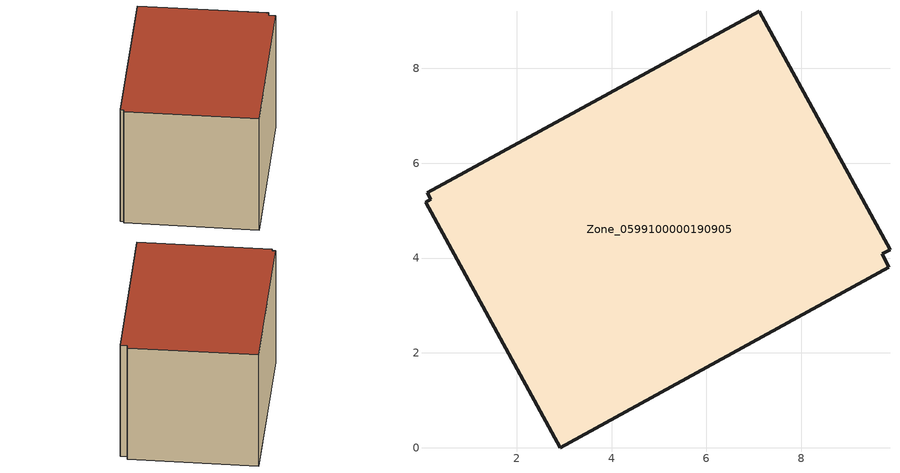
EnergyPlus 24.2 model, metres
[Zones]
Zone_0599100000190905
 floor ground (C_G): 9.85,3.8 2.91,0 0.08,5.17 0.19,5.24 0.11,5.38 7.12,9.2 9.87,4.18 9.71,4.09 z0
 wall outside (C_F): 9.87,4.18 7.12,9.2 0.11,5.38 0.19,5.24 0.08,5.17 2.91,0 9.85,3.8 9.71,4.09 9.87,4.18 z0:5.86
 roof outside (C_R): 2.91,0 9.85,3.8 9.71,4.09 9.87,4.18 7.12,9.2 0.11,5.38 0.19,5.24 0.08,5.17 z5.86
[BUILDING]
Pand.0599100000190905: North Axis=0; Terrain=City; Loads Convergence Tolerance Value=0.04; Temperature Convergence Tolerance Value=0.4; Solar Distribution=FullExterior; Maximum Number of Warmup Days=25; Minimum Number of Warmup Days=1
[Site:Location]
Rotterdam.The.Hague.AP_ZH_NLD Design_Conditions: Latitude=51.96; Longitude=4.45; Time Zone=1; Elevation=-4.5
[SITE:GROUNDTEMPERATURE:BUILDINGSURFACE]
18, 18, 18, 18, 18, 18, 18, 18, 18, 18, 18, 18
[MATERIAL] Thermal Absorptance=0.9; Solar Absorptance=0.7; Visible Absorptance=0.7
Name | Roughness | Thickness | Conductivity | Density | Specific Heat
G.TC.1946-1964 | MediumSmooth | 0.15 | 1 | 540 | 1210
F.TC.1946-1964 | Rough | 0.3 | 0.857143 | 1920 | 840
R.TC.1946-1964 | MediumRough | 0.2 | 0.235294 | 1500 | 1000
[CONSTRUCTION]
C_G: G.TC.1946-1964
C_F: F.TC.1946-1964
C_R: R.TC.1946-1964
[ZONE]
Zone_0599100000190905: Type=1; Multiplier=1; Ceiling Height=Autocalculate; Volume=Autocalculate; Floor Area=autocalculate; Part of Total Floor Area=Yes
[ZONEINFILTRATION:DESIGNFLOWRATE]
Infil_Zone_0599100000190905: Zone or ZoneList or Space or SpaceList=Zone_0599100000190905; Schedule=AlwaysOn; Design Flow Rate Calculation Method=Flow/Area; Flow Rate per Floor Area=0.003; Constant Term Coefficient=1; Temperature Term Coefficient=0; Velocity Term Coefficient=0; Velocity Squared Term Coefficient=0
[HVACTEMPLATE:ZONE:IDEALLOADSAIRSYSTEM]
Zone_0599100000190905: Maximum Heating Supply Air Temperature=50; Minimum Cooling Supply Air Temperature=13; Maximum Heating Supply Air Humidity Ratio=0.0156; Minimum Cooling Supply Air Humidity Ratio=0.0077; Heating Limit=NoLimit; Cooling Limit=NoLimit; Dehumidification Control Type=ConstantSensibleHeatRatio; Cooling Sensible Heat Ratio=0.7; Dehumidification Setpoint=60; Humidification Control Type=None; Humidification Setpoint=30; Outdoor Air Method=None; Outdoor Air Flow Rate per Person=0.00944; Outdoor Air Flow Rate per Zone Floor Area=0; Outdoor Air Flow Rate per Zone=0; Demand Controlled Ventilation Type=None; Outdoor Air Economizer Type=NoEconomizer; Heat Recovery Type=None; Sensible Heat Recovery Effectiveness=0.7; Latent Heat Recovery Effectiveness=0.65
[ZONECONTROL:THERMOSTAT]
ThermostatControl_Zone_0599100000190905: Zone or ZoneList=Zone_0599100000190905; Control Type Schedule=DualSetpointControlType; Control 1=Thermostat_Zone_0599100000190905; Temperature Difference Between Cutout And Setpoint=0
[THERMOSTATSETPOINT:DUALSETPOINT]
Thermostat_Zone_0599100000190905: Heating Setpoint Temperature Schedule=HeatingSetpoint_Zone_0599100000190905; Cooling Setpoint Temperature Schedule=CoolingSetpoint_Zone_0599100000190905
[SCHEDULE:COMPACT]
HeatingSetpoint_Zone_0599100000190905: Through: 12/31, For: AllDays, Until: 24:00, 21
CoolingSetpoint_Zone_0599100000190905: Through: 12/31, For: AllDays, Until: 24:00, 24
DualSetpointControlType: Through: 12/31, For: AllDays, Until: 24:00, 4
AlwaysOn: Through: 12/31, For: AllDays, Until: 24:00, 1
